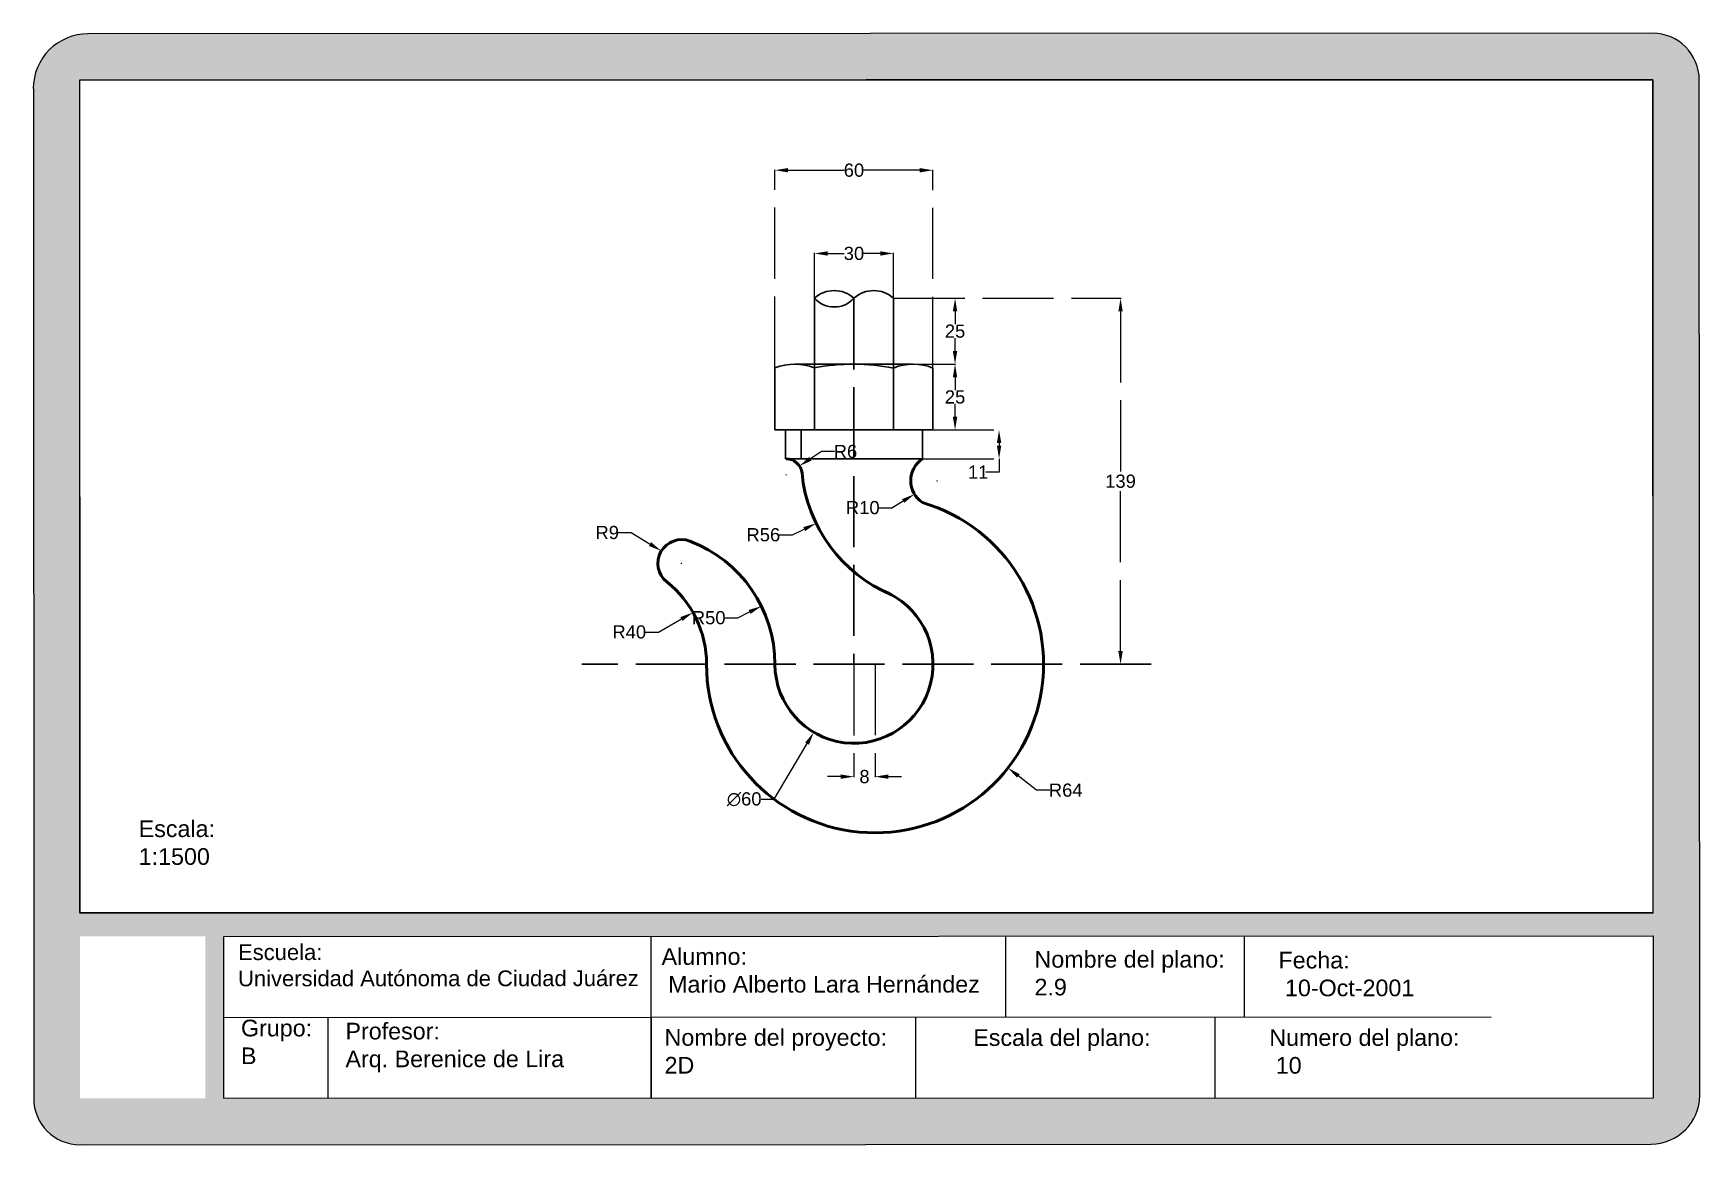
# Paper-space layout 'Layout1' of a CAD drawing. Header units: metres, sheet in millimetres. Extents: x -12 to 410, y 0 to 281.
# The model-space entities are those that its viewports show. They can reach past a viewport. Long polylines and large blocks are cut down to what shows.
import ezdxf

# ---------------------------------------------------------------- set-up
doc = ezdxf.new("R2010")
doc.units = ezdxf.units.M
doc.header["$MEASUREMENT"] = 0
doc.linetypes.add('ACAD_ISO02W100', pattern=[15, 12, -3])
for name, color, linetype, lineweight in [('Layer1', 170, 'Continuous', 60), ('Layer2', 90, 'Continuous', 30), ('Layer3', 8, 'ACAD_ISO02W100', 30), ('Layer4', 50, 'ACAD_ISO02W100', 30)]:
    doc.layers.add(name, color=color, linetype=linetype, lineweight=lineweight)
doc.styles.get("Standard").update_dxf_attribs({"font": 'arial.ttf'})
doc.dimstyles.get("Standard").update_dxf_attribs({"dimtxt": 5, "dimasz": 5, "dimexe": 0.18, "dimexo": 0.0625, "dimgap": 0.09, "dimtad": 0, "dimtih": 1, "dimtoh": 1, "dimdec": 0, "dimzin": 0, "dimdsep": 46, "dimtxsty": 'Standard', "dimcen": 0.09, "dimadec": 0, "dimazin": 0, "dimtfac": 1, "dimtdec": 0, "dimtofl": 0, "dimtmove": 0, "dimatfit": 3, "dimfxl": 1, "dimtolj": 1, "dimtzin": 0, "dimarcsym": 0})

# ---------------------------------------------------------------- blocks, each defined once
blk = doc.blocks.new('*D2')
at = {"layer": 'Defpoints', "color": 0, "transparency": 16777216}
for p in [(190.15, 221.27), (197.83, 216.57)]:
    blk.add_point(p, dxfattribs=at)
at = {"layer": 'Layer4', "color": 0, "lineweight": -2, "transparency": 16777216}
for p, q in [((173.74, 228.24), (178.74, 228.24)), ((178.74, 228.24), (185.88, 223.87)), ((197.74, 216.57), (197.92, 216.57)), ((197.83, 216.48), (197.83, 216.66))]:
    blk.add_line(p, q, dxfattribs=at)
at = {"layer": 'Layer4', "color": 0, "transparency": 16777216}
blk.add_solid([(186.31, 224.58), (185.44, 223.16), (190.15, 221.27)], dxfattribs=at)
at = {"layer": 'Layer4', "color": 0, "transparency": 16777216, "insert": (169.61, 228.24), "char_height": 5, "attachment_point": 5}
blk.add_mtext('\\A1;R9', dxfattribs=at)
blk = doc.blocks.new('*D3')
at = {"layer": 'Defpoints', "color": 0, "transparency": 16777216}
for p in [(202.16, 197.88), (167.33, 178.22)]:
    blk.add_point(p, dxfattribs=at)
at = {"layer": 'Layer4', "color": 0, "lineweight": -2, "transparency": 16777216}
for p, q in [((184.04, 190.48), (189.04, 190.48)), ((189.04, 190.48), (197.8, 195.43))]:
    blk.add_line(p, q, dxfattribs=at)
at = {"layer": 'Layer4', "color": 0, "transparency": 16777216}
blk.add_solid([(197.4, 196.15), (198.21, 194.7), (202.16, 197.88)], dxfattribs=at)
at = {"layer": 'Layer4', "color": 0, "transparency": 16777216, "insert": (177.98, 190.48), "char_height": 5, "attachment_point": 5}
blk.add_mtext('\\A1;R40', dxfattribs=at)
blk = doc.blocks.new('*D4')
at = {"layer": 'Defpoints', "color": 0, "transparency": 16777216}
for p in [(228.18, 200.31), (183.33, 178.22)]:
    blk.add_point(p, dxfattribs=at)
at = {"layer": 'Layer4', "color": 0, "lineweight": -2, "transparency": 16777216}
for p, q in [((219.21, 195.89), (223.69, 198.1)), ((214.21, 195.89), (219.21, 195.89))]:
    blk.add_line(p, q, dxfattribs=at)
at = {"layer": 'Layer4', "color": 0, "transparency": 16777216}
blk.add_solid([(223.33, 198.85), (224.06, 197.36), (228.18, 200.31)], dxfattribs=at)
at = {"layer": 'Layer4', "color": 0, "transparency": 16777216, "insert": (208.15, 195.89), "char_height": 5, "attachment_point": 5}
blk.add_mtext('\\A1;R50', dxfattribs=at)
blk = doc.blocks.new('*D5')
at = {"layer": 'Defpoints', "color": 0, "transparency": 16777216}
for p in [(278.59, 204.05), (248.06, 152.39)]:
    blk.add_point(p, dxfattribs=at)
at = {"layer": 'Layer4', "color": 0, "lineweight": -2, "transparency": 16777216}
for p, q in [((263.24, 178.22), (263.42, 178.22)), ((263.33, 178.13), (263.33, 178.31)), ((233.02, 126.95), (245.52, 148.09)), ((228.02, 126.95), (233.02, 126.95))]:
    blk.add_line(p, q, dxfattribs=at)
at = {"layer": 'Layer4', "color": 0, "transparency": 16777216}
blk.add_solid([(244.8, 148.51), (246.24, 147.67), (248.06, 152.39)], dxfattribs=at)
at = {"layer": 'Layer4', "color": 0, "transparency": 16777216, "insert": (221.64, 126.95), "char_height": 5, "attachment_point": 5}
blk.add_mtext('\\A1;∅60', dxfattribs=at)
blk = doc.blocks.new('*D6')
at = {"layer": 'Defpoints', "color": 0, "transparency": 16777216}
for p in [(271.33, 178.22), (321.81, 138.89)]:
    blk.add_point(p, dxfattribs=at)
at = {"layer": 'Layer4', "color": 0, "lineweight": -2, "transparency": 16777216}
for p, q in [((271.24, 178.22), (271.42, 178.22)), ((271.33, 178.13), (271.33, 178.31)), ((332.7, 130.4), (325.75, 135.81)), ((337.7, 130.4), (332.7, 130.4))]:
    blk.add_line(p, q, dxfattribs=at)
at = {"layer": 'Layer4', "color": 0, "transparency": 16777216}
blk.add_solid([(326.27, 136.47), (325.24, 135.16), (321.81, 138.89)], dxfattribs=at)
at = {"layer": 'Layer4', "color": 0, "transparency": 16777216, "insert": (343.75, 130.4), "char_height": 5, "attachment_point": 5}
blk.add_mtext('\\A1;R64', dxfattribs=at)
blk = doc.blocks.new('*D7')
at = {"layer": 'Defpoints', "color": 0, "transparency": 16777216}
for p in [(263.33, 178.22), (271.32, 178.31), (271.32, 135.55)]:
    blk.add_point(p, dxfattribs=at)
at = {"layer": 'Layer4', "color": 0, "lineweight": -2, "transparency": 16777216}
for p, q in [((263.33, 178.16), (263.33, 135.37)), ((271.32, 178.25), (271.32, 135.37)), ((258.33, 135.55), (253.33, 135.55)), ((276.32, 135.55), (281.32, 135.55))]:
    blk.add_line(p, q, dxfattribs=at)
at = {"layer": 'Layer4', "color": 0, "transparency": 16777216}
for points in [[(258.33, 136.38), (258.33, 134.72), (263.33, 135.55)], [(276.32, 136.38), (276.32, 134.72), (271.32, 135.55)]]:
    blk.add_solid(points, dxfattribs=at)
at = {"layer": 'Layer4', "color": 0, "transparency": 16777216, "insert": (267.32, 135.55), "char_height": 5, "attachment_point": 5}
blk.add_mtext('\\A1;8', dxfattribs=at)
blk = doc.blocks.new('*D8')
at = {"layer": 'Defpoints', "color": 0, "transparency": 16777216}
for p in [(278.33, 317.22), (353.34, 178.22), (364.58, 178.22)]:
    blk.add_point(p, dxfattribs=at)
at = {"layer": 'Layer4', "color": 0, "lineweight": -2, "transparency": 16777216}
for p, q in [((278.39, 317.22), (364.76, 317.22)), ((364.58, 312.22), (364.58, 250.37)), ((364.58, 183.22), (364.58, 245.08)), ((353.41, 178.22), (364.76, 178.22))]:
    blk.add_line(p, q, dxfattribs=at)
at = {"layer": 'Layer4', "color": 0, "transparency": 16777216}
for points in [[(363.75, 312.22), (365.42, 312.22), (364.58, 317.22)], [(363.75, 183.22), (365.42, 183.22), (364.58, 178.22)]]:
    blk.add_solid(points, dxfattribs=at)
at = {"layer": 'Layer4', "color": 0, "transparency": 16777216, "insert": (364.58, 247.72), "char_height": 5, "attachment_point": 5}
blk.add_mtext('\\A1;139', dxfattribs=at)
blk = doc.blocks.new('*D9')
at = {"layer": 'Defpoints', "color": 0, "transparency": 16777216}
for p in [(289.33, 267.22), (289.33, 256.22), (318.44, 256.22)]:
    blk.add_point(p, dxfattribs=at)
at = {"layer": 'Layer4', "color": 0, "lineweight": -2, "transparency": 16777216}
for p, q in [((289.39, 267.22), (318.62, 267.22)), ((318.44, 262.22), (318.44, 261.22)), ((289.39, 256.22), (318.62, 256.22)), ((318.44, 256.22), (318.44, 251.22)), ((318.44, 251.22), (313.44, 251.22))]:
    blk.add_line(p, q, dxfattribs=at)
at = {"layer": 'Layer4', "color": 0, "transparency": 16777216}
for points in [[(317.61, 262.22), (319.28, 262.22), (318.44, 267.22)], [(317.61, 261.22), (319.28, 261.22), (318.44, 256.22)]]:
    blk.add_solid(points, dxfattribs=at)
at = {"layer": 'Layer4', "color": 0, "transparency": 16777216, "insert": (310.49, 251.22), "char_height": 5, "attachment_point": 5}
blk.add_mtext('\\A1;11', dxfattribs=at)
blk = doc.blocks.new('*D11')
at = {"layer": 'Defpoints', "color": 0, "transparency": 16777216}
for p in [(285.83, 292.22), (301.72, 292.22), (293.33, 267.22)]:
    blk.add_point(p, dxfattribs=at)
at = {"layer": 'Layer4', "color": 0, "lineweight": -2, "transparency": 16777216}
for p, q in [((285.89, 292.22), (301.9, 292.22)), ((301.72, 287.22), (301.72, 282.36)), ((301.72, 272.22), (301.72, 277.08)), ((293.39, 267.22), (301.9, 267.22))]:
    blk.add_line(p, q, dxfattribs=at)
at = {"layer": 'Layer4', "color": 0, "transparency": 16777216}
for points in [[(300.88, 287.22), (302.55, 287.22), (301.72, 292.22)], [(300.88, 272.22), (302.55, 272.22), (301.72, 267.22)]]:
    blk.add_solid(points, dxfattribs=at)
at = {"layer": 'Layer4', "color": 0, "transparency": 16777216, "insert": (301.72, 279.72), "char_height": 5, "attachment_point": 5}
blk.add_mtext('\\A1;25', dxfattribs=at)
blk = doc.blocks.new('*D12')
at = {"layer": 'Defpoints', "color": 0, "transparency": 16777216}
for p in [(278.33, 317.22), (278.33, 292.22), (301.72, 292.22)]:
    blk.add_point(p, dxfattribs=at)
at = {"layer": 'Layer4', "color": 0, "lineweight": -2, "transparency": 16777216}
for p, q in [((278.39, 317.22), (301.9, 317.22)), ((301.72, 312.22), (301.72, 307.36)), ((301.72, 297.22), (301.72, 302.08)), ((278.39, 292.22), (301.9, 292.22))]:
    blk.add_line(p, q, dxfattribs=at)
at = {"layer": 'Layer4', "color": 0, "transparency": 16777216}
for points in [[(300.88, 312.22), (302.55, 312.22), (301.72, 317.22)], [(300.88, 297.22), (302.55, 297.22), (301.72, 292.22)]]:
    blk.add_solid(points, dxfattribs=at)
at = {"layer": 'Layer4', "color": 0, "transparency": 16777216, "insert": (301.72, 304.72), "char_height": 5, "attachment_point": 5}
blk.add_mtext('\\A1;25', dxfattribs=at)
blk = doc.blocks.new('*D13')
at = {"layer": 'Defpoints', "color": 0, "transparency": 16777216}
for p in [(278.33, 334.24), (248.33, 317.22), (278.33, 317.22)]:
    blk.add_point(p, dxfattribs=at)
at = {"layer": 'Layer4', "color": 0, "lineweight": -2, "transparency": 16777216}
for p, q in [((248.33, 317.28), (248.33, 334.42)), ((253.33, 334.24), (259.66, 334.24)), ((273.33, 334.24), (266.99, 334.24)), ((278.33, 317.28), (278.33, 334.42))]:
    blk.add_line(p, q, dxfattribs=at)
at = {"layer": 'Layer4', "color": 0, "transparency": 16777216}
for points in [[(253.33, 335.07), (253.33, 333.41), (248.33, 334.24)], [(273.33, 335.07), (273.33, 333.41), (278.33, 334.24)]]:
    blk.add_solid(points, dxfattribs=at)
at = {"layer": 'Layer4', "color": 0, "transparency": 16777216, "insert": (263.33, 334.24), "char_height": 5, "attachment_point": 5}
blk.add_mtext('\\A1;30', dxfattribs=at)
blk = doc.blocks.new('*D14')
at = {"layer": 'Defpoints', "color": 0, "transparency": 16777216}
for p in [(293.33, 365.85), (233.33, 290.83), (293.33, 290.74)]:
    blk.add_point(p, dxfattribs=at)
at = {"layer": 'Layer4', "color": 0, "lineweight": -2, "transparency": 16777216}
for p, q in [((233.33, 290.9), (233.33, 366.03)), ((238.33, 365.85), (259.65, 365.85)), ((288.33, 365.85), (267, 365.85)), ((293.33, 290.8), (293.33, 366.03))]:
    blk.add_line(p, q, dxfattribs=at)
at = {"layer": 'Layer4', "color": 0, "transparency": 16777216}
for points in [[(238.33, 366.68), (238.33, 365.02), (233.33, 365.85)], [(288.33, 366.68), (288.33, 365.02), (293.33, 365.85)]]:
    blk.add_solid(points, dxfattribs=at)
at = {"layer": 'Layer4', "color": 0, "transparency": 16777216, "insert": (263.33, 365.85), "char_height": 5, "attachment_point": 5}
blk.add_mtext('\\A1;60', dxfattribs=at)
blk = doc.blocks.new('*D15')
at = {"layer": 'Defpoints', "color": 0, "transparency": 16777216}
for p in [(242.62, 253.53), (237.62, 250.22)]:
    blk.add_point(p, dxfattribs=at)
at = {"layer": 'Layer4', "color": 0, "lineweight": -2, "transparency": 16777216}
for p, q in [((250.97, 259.03), (246.8, 256.28)), ((255.97, 259.03), (250.97, 259.03)), ((237.53, 250.22), (237.71, 250.22)), ((237.62, 250.13), (237.62, 250.31))]:
    blk.add_line(p, q, dxfattribs=at)
at = {"layer": 'Layer4', "color": 0, "transparency": 16777216}
blk.add_solid([(246.34, 256.97), (247.26, 255.58), (242.62, 253.53)], dxfattribs=at)
at = {"layer": 'Layer4', "color": 0, "transparency": 16777216, "insert": (260.09, 259.03), "char_height": 5, "attachment_point": 5}
blk.add_mtext('\\A1;R6', dxfattribs=at)
blk = doc.blocks.new('*D16')
at = {"layer": 'Defpoints', "color": 0, "transparency": 16777216}
for p in [(294.91, 247.93), (286.32, 242.82)]:
    blk.add_point(p, dxfattribs=at)
at = {"layer": 'Layer4', "color": 0, "lineweight": -2, "transparency": 16777216}
for p, q in [((294.82, 247.93), (295, 247.93)), ((294.91, 247.84), (294.91, 248.02)), ((272.73, 237.7), (277.73, 237.7)), ((277.73, 237.7), (282.02, 240.26))]:
    blk.add_line(p, q, dxfattribs=at)
at = {"layer": 'Layer4', "color": 0, "transparency": 16777216}
blk.add_solid([(281.6, 240.97), (282.45, 239.54), (286.32, 242.82)], dxfattribs=at)
at = {"layer": 'Layer4', "color": 0, "transparency": 16777216, "insert": (266.67, 237.7), "char_height": 5, "attachment_point": 5}
blk.add_mtext('\\A1;R10', dxfattribs=at)
blk = doc.blocks.new('*D17')
at = {"layer": 'Defpoints', "color": 0, "transparency": 16777216}
for p in [(299.33, 256.22), (248.95, 231.75)]:
    blk.add_point(p, dxfattribs=at)
at = {"layer": 'Layer4', "color": 0, "lineweight": -2, "transparency": 16777216}
for p, q in [((299.24, 256.22), (299.42, 256.22)), ((299.33, 256.13), (299.33, 256.31)), ((239.96, 227.39), (244.45, 229.57)), ((234.96, 227.39), (239.96, 227.39))]:
    blk.add_line(p, q, dxfattribs=at)
at = {"layer": 'Layer4', "color": 0, "transparency": 16777216}
blk.add_solid([(244.09, 230.32), (244.82, 228.82), (248.95, 231.75)], dxfattribs=at)
at = {"layer": 'Layer4', "color": 0, "transparency": 16777216, "insert": (228.9, 227.39), "char_height": 5, "attachment_point": 5}
blk.add_mtext('\\A1;R56', dxfattribs=at)

msp = doc.modelspace()

# ---------------------------------------------------------------- linework, layer by layer
at = {"layer": 'Layer1'}
for centre, radius, start, end in [((237.62, 250.22), 6, 5.55344, 90), ((294.91, 247.93), 10, 123.98648, 236.01352), ((299.33, 256.22), 56, 185.55344, 247.17555), ((271.33, 178.22), 64, 180, 73.66518), ((197.83, 216.57), 9, 69.28875, 231.50481), ((183.33, 178.22), 50, 0, 69.28875), ((167.33, 178.22), 40, 0, 51.50481), ((263.33, 178.22), 30, 180, 68.86789)]:
    msp.add_arc(centre, radius, start, end, dxfattribs=at)
at = {"layer": 'Layer2'}
for p, q in [((248.33, 317.22), (248.33, 267.22)), ((278.33, 317.22), (278.33, 267.22)), ((240.83, 292.22), (285.83, 292.22)), ((233.33, 290.83), (233.33, 267.22)), ((293.33, 290.74), (293.33, 267.22)), ((233.33, 267.22), (293.33, 267.22)), ((237.33, 267.22), (237.33, 256.22)), ((243.33, 267.22), (243.33, 256.22)), ((289.33, 267.22), (289.33, 256.22)), ((237.33, 256.22), (289.33, 256.22))]:
    msp.add_line(p, q, dxfattribs=at)
for centre, radius, start, end in [((255.83, 309.09), 11.06, 47.29839, 132.70161), ((255.83, 324.14), 10.21, 222.70161, 317.29839), ((270.83, 309.14), 11.02, 47.11888, 132.88112), ((240.83, 271.25), 20.97, 69.0435, 110.9565), ((263.07, 213.03), 79.18, 78.89137, 100.73073), ((285.83, 272.55), 19.67, 67.58541, 112.41459)]:
    msp.add_arc(centre, radius, start, end, dxfattribs=at)
at = {"layer": 'Layer3'}
for p, q in [((263.33, 317.22), (263.33, 178.22)), ((376.2, 178.22), (159.95, 178.22))]:
    msp.add_line(p, q, dxfattribs=at)

# ---------------------------------------------------------------- dimensions: what is measured, and where the dimension line sits
at = {"layer": 'Layer4'}
for base, p1, p2, picture, middle in [((293.33, 365.85), (233.33, 290.83), (293.33, 290.74), '*D14', (263.33, 365.85)), ((278.33, 334.24), (248.33, 317.22), (278.33, 317.22), '*D13', (263.33, 334.24)), ((271.32, 135.55), (263.33, 178.22), (271.32, 178.31), '*D7', (267.32, 135.55))]:
    dim = msp.add_linear_dim(base=base, p1=p1, p2=p2, dimstyle='Standard', dxfattribs=at)
    dim.commit()
    dim.dimension.update_dxf_attribs({"geometry": picture, "text_midpoint": middle})
for base, p1, p2, picture, middle in [((364.58, 178.22), (278.33, 317.22), (353.34, 178.22), '*D8', (364.58, 247.72)), ((301.72, 292.22), (278.33, 317.22), (278.33, 292.22), '*D12', (301.72, 304.72)), ((301.72, 292.22), (293.33, 267.22), (285.83, 292.22), '*D11', (301.72, 279.72)), ((318.44, 256.22), (289.33, 267.22), (289.33, 256.22), '*D9', (310.49, 251.22))]:
    dim = msp.add_linear_dim(base=base, p1=p1, p2=p2, angle=90, dimstyle='Standard', dxfattribs=at)
    dim.commit()
    dim.dimension.update_dxf_attribs({"geometry": picture, "text_midpoint": middle})
for center, mpoint, picture, middle in [((237.62, 250.22), (242.62, 253.53), '*D15', (260.09, 259.03)), ((299.33, 256.22), (248.95, 231.75), '*D17', (228.9, 227.39)), ((294.91, 247.93), (286.32, 242.82), '*D16', (266.67, 237.7))]:
    dim = msp.add_radius_dim(center=center, mpoint=mpoint, dimstyle='Standard', dxfattribs=at)
    dim.commit()
    dim.dimension.update_dxf_attribs({"geometry": picture, "text_midpoint": middle})
for center, mpoint, picture, middle in [((197.83, 216.57), (190.15, 221.27), '*D2', (169.61, 228.24)), ((167.33, 178.22), (202.16, 197.88), '*D3', (177.98, 190.48)), ((183.33, 178.22), (228.18, 200.31), '*D4', (208.15, 195.89)), ((271.33, 178.22), (321.81, 138.89), '*D6', (343.75, 130.4))]:
    dim = msp.add_radius_dim(center=center, mpoint=mpoint, dimstyle='Standard', dxfattribs=at)
    dim.commit()
    dim.dimension.update_dxf_attribs({"geometry": picture, "text_midpoint": middle, "dimtype": 164})
dim = msp.add_diameter_dim_2p(p1=(278.59, 204.05), p2=(248.06, 152.39), dimstyle='Standard', dxfattribs=at)
dim.commit()
dim.dimension.update_dxf_attribs({"geometry": '*D5', "text_midpoint": (221.64, 126.95), "dimtype": 163})

psp = doc.layouts.get("Layout1")

# ---------------------------------------------------------------- hatches: boundary and pattern name
at = {"true_color": 0x000000}
h = psp.add_hatch(dxfattribs=at)
h.set_pattern_fill('AR-CONC', color=18, scale=2.109185, angle=0.0218)
h.set_pattern_definition([(50.0218, (-520.838, -36.652), (15.12885, -1.3178), [1.5819, -17.40078]), (355.0218, (-520.838, -36.652), (-2.93256, 15.864), [1.2655, -13.92062]), (100.4733, (-519.578, -36.762), (12.19629, 14.54621), [1.3444, -14.78839]), (46.206, (-520.84, -32.434), (22.51143, -3.48254), [2.37283, -26.10117]), (96.6574, (-518.964, -32.724), (19.70593, 20.55347), [2.0166, -22.1826]), (351.206, (-520.84, -32.434), (19.70593, 20.55347), [1.89827, -20.88094]), (21.0218, (-518.73, -33.488), (12.59311, -8.48719), [1.5819, -17.40078]), (326.0218, (-518.73, -33.488), (5.12615, 15.2967), [1.2655, -13.92062]), (71.4733, (-517.681, -34.195), (17.71926, 6.80953), [1.3444, -14.78839]), (37.5218, (-520.8384, -36.6523), (0.2538, 7.021446), [0, -13.75189, 0, -14.13154, 0, -13.97335]), (7.5218, (-520.8384, -36.652), (5.545457, 8.320986), [0, -8.05709, 0, -13.43551, 0, -5.32569]), (327.5218, (-525.542, -36.654), (11.259485, -0.471437), [0, -5.27296, 0, -16.45165, 0, -21.83007]), (317.5218, (-527.651, -36.655), (12.29967, 2.11608), [0, -6.85485, 0, -10.92558, 0, -15.50251])])
h.paths.add_polyline_path([(-0.12, 11.54), (-0.12, 52.55), (31.63, 52.55), (31.63, 11.54)], flags=16)
h.paths.add_polyline_path([(36.32, 11.55), (36.3, 52.56), (398.28, 52.7), (398.29, 11.68)], flags=16)
h.paths.add_polyline_path([(-0.13, 58.4), (-0.21, 269.32), (398.19, 269.47), (398.27, 58.55)], flags=16)
h.paths.add_polyline_path([(397.7, -0.03, 0.414214), (410.01, 12.29), (409.91, 269.37, 0.414214), (398.09, 281.19), (1.87, 281.04, 0.414214), (-11.92, 267.24), (-11.83, 11.53, 0.414214), (-0.11, -0.19)])

# ---------------------------------------------------------------- linework, layer by layer
for p, q in [((398.09, 281.19), (1.87, 281.04)), ((-11.92, 267.24), (-11.83, 11.53)), ((398.19, 269.47), (-0.21, 269.32)), ((-0.21, 269.32), (-0.13, 58.4)), ((398.27, 58.55), (398.19, 269.47)), ((410.01, 12.29), (409.91, 269.37)), ((-0.13, 58.4), (398.27, 58.55)), ((36.3, 52.56), (398.28, 52.7)), ((36.32, 11.55), (36.3, 52.56)), ((144.56, 11.59), (144.54, 52.6)), ((234.34, 32.13), (234.33, 52.63)), ((294.77, 32.15), (294.76, 52.66)), ((398.29, 11.68), (398.28, 52.7)), ((36.31, 32.05), (144.55, 32.09)), ((36.31, 32.05), (36.31, 32.05)), ((62.7, 11.56), (62.69, 32.06)), ((144.55, 32.09), (357.23, 32.17)), ((144.55, 32.09), (144.56, 11.59)), ((211.55, 11.61), (211.54, 32.12)), ((287.36, 11.64), (287.36, 32.15)), ((36.32, 11.55), (398.29, 11.68)), ((-0.11, -0.19), (397.7, -0.03))]:
    psp.add_line(p, q)
for centre, radius, start, end in [((1.87, 267.24), 13.8, 90.0218, 180.0218), ((398.09, 269.37), 11.82, 0.0218, 90.0218), ((-0.11, 11.53), 11.72, 180.0218, 270.0218), ((397.69, 12.28), 12.32, 270.0218, 0.0218)]:
    psp.add_arc(centre, radius, start, end)

# ---------------------------------------------------------------- texts
at = {"attachment_point": 1, "rotation": 0.0218}
for s, width, heights, insert, char_height in [('{\\C30;\\c2005496;Escala:\\P1:1500}', 52.6536, [0], (14.75, 81.91), 4.2184), ('{\\C30;\\c2005496;Escuela:\\PUniversidad Autónoma de Ciudad Juárez}', 119.2685, [20.79], (39.91, 50.54), 3.984), ('{\\H0.9x;\\C30;\\c2005496;Alumno:\\P Mario Alberto Lara Hernández} ', 100.1217, [0], (147.16, 49.56), 4.6871), ('{\\H0.9x;\\C30;\\c2005496;Nombre del plano:\\P2.9}', 100.1217, [0], (241.58, 48.85), 4.6871), ('{\\H0.9x;\\C30;\\c2005496;Fecha:\\P 10-Oct-2001}', 100.1217, [0], (303.36, 48.64), 4.6871), ('{\\C30;\\c2005496;Grupo:\\PB}', 52.6536, [0], (40.65, 31.45), 4.2184), ('{\\C30;\\c2005496;Profesor:\\PArq. Berenice de Lira}', 71.8004, [0], (67.11, 30.67), 4.2184), ('{\\H0.9x;\\C30;\\c2005496;Nombre del proyecto:\\P2D}', 100.1217, [0], (147.91, 29.06), 4.6871), ('{\\H0.9x;\\C30;\\c2005496;Escala del plano:}', 100.1217, [0], (226.08, 29.03), 4.6871), ('{\\H0.9x;\\C30;\\c2005496;Numero del plano:\\P 10}', 100.1217, [0], (301.03, 29.04), 4.6871)]:
    psp.add_mtext_dynamic_manual_height_columns(s, width=width, gutter_width=23.44, heights=heights, dxfattribs=dict(at, insert=insert, char_height=char_height))

# ---------------------------------------------------------------- viewports
at = {"layer": '0'}
psp.add_viewport(center=(199.03, 163.94), size=(398.48, 210.7669), view_center_point=(268.07, 241.97), view_height=316.1503, dxfattribs=at)

doc.saveas('drawing.dxf')
